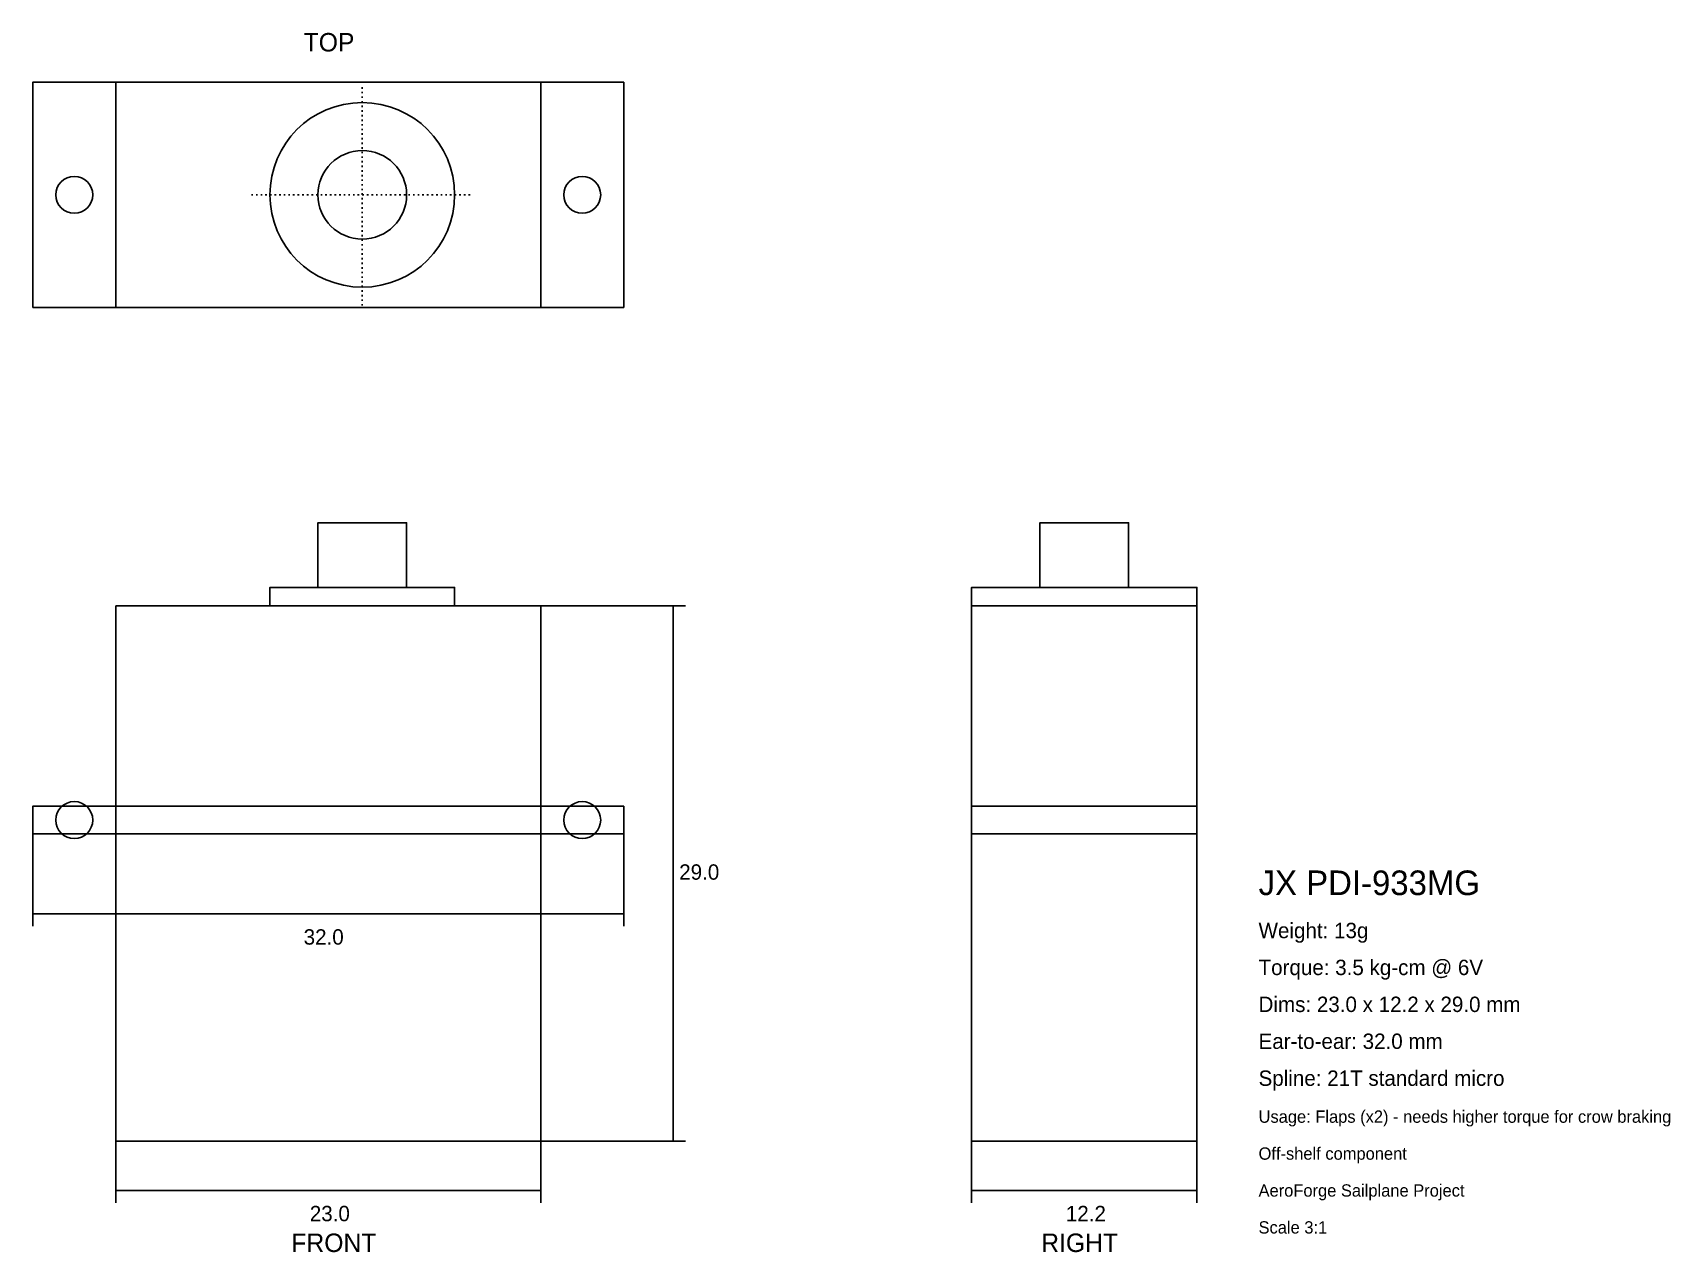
# Model space of a CAD drawing. Header units: millimetres. Extents: x -4 to 262, y -8 to 190.
import ezdxf

# ---------------------------------------------------------------- set-up
doc = ezdxf.new("R2010")
doc.units = ezdxf.units.MM
doc.linetypes.add('CENTER', pattern=[0.75, -0.25, 0.25, -0.25])
doc.linetypes.add('DASHED', pattern=[0.25, -0.25])
for name, color, linetype in [('CENTER', 1, 'CENTER'), ('DIMENSION', 3, 'Continuous'), ('HIDDEN', 8, 'DASHED'), ('OUTLINE', 7, 'Continuous'), ('TEXT', 7, 'Continuous'), ('TITLE', 5, 'Continuous')]:
    doc.layers.add(name, color=color, linetype=linetype)

msp = doc.modelspace()

# ---------------------------------------------------------------- linework, layer by layer
at = {"layer": 'CENTER'}
for p, q in [((50.02, 145.8), (50.02, 181.8)), ((32.02, 163.8), (68.02, 163.8))]:
    msp.add_line(p, q, dxfattribs=at)
at = {"layer": 'DIMENSION'}
for p, q in [((79, 97), (102.5, 97)), ((100.5, 10), (100.5, 97)), ((-3.5, 59.95), (-3.5, 44.95)), ((92.5, 59.95), (92.5, 44.95)), ((-3.5, 46.95), (92.5, 46.95)), ((10, 10), (10, 0)), ((79, 10), (102.5, 10)), ((79, 10), (79, 0)), ((149, 10), (149, 0)), ((185.6, 10), (185.6, 0)), ((10, 2), (79, 2)), ((149, 2), (185.6, 2))]:
    msp.add_line(p, q, dxfattribs=at)
at = {"layer": 'HIDDEN'}
for centre in [(3.25, 62.2), (85.75, 62.2)]:
    msp.add_circle(centre, 3, dxfattribs=at)
at = {"layer": 'OUTLINE'}
for points in [[(-3.5, 145.5), (92.5, 145.5), (92.5, 182.1), (-3.5, 182.1), (-3.5, 145.5)], [(10, 145.5), (79, 145.5), (79, 182.1), (10, 182.1), (10, 145.5)], [(42.82, 100), (57.22, 100), (57.22, 110.5), (42.82, 110.5)], [(160.1, 100), (174.5, 100), (174.5, 110.5), (160.1, 110.5)], [(35.02, 97), (65.02, 97), (65.02, 100), (35.02, 100)], [(149, 97), (185.6, 97), (185.6, 100), (149, 100)], [(10, 10), (79, 10), (79, 97), (10, 97), (10, 10)], [(149, 10), (185.6, 10), (185.6, 97), (149, 97), (149, 10)], [(-3.5, 59.95), (92.5, 59.95), (92.5, 64.45), (-3.5, 64.45), (-3.5, 59.95)], [(149, 59.95), (185.6, 59.95), (185.6, 64.45), (149, 64.45)]]:
    msp.add_lwpolyline(points, close=True, dxfattribs=at)
for centre, radius in [((50.02, 163.8), 15), ((50.02, 163.8), 7.2), ((3.25, 163.8), 3), ((85.75, 163.8), 3)]:
    msp.add_circle(centre, radius, dxfattribs=at)

# ---------------------------------------------------------------- texts
at = {"layer": 'DIMENSION'}
for s, p in [('29.0', (101.5, 52.5)), ('32.0', (40.5, 41.95)), ('23.0', (41.5, -3)), ('12.2', (164.3, -3))]:
    msp.add_text(s, height=2.5, dxfattribs=at).set_placement(p)
at = {"layer": 'TEXT'}
for s, height, p in [('TOP', 3, (40.5, 187.1)), ('Weight: 13g', 2.5, (195.6, 43)), ('Torque: 3.5 kg-cm @ 6V', 2.5, (195.6, 37)), ('Dims: 23.0 x 12.2 x 29.0 mm', 2.5, (195.6, 31)), ('Ear-to-ear: 32.0 mm', 2.5, (195.6, 25)), ('Spline: 21T standard micro', 2.5, (195.6, 19)), ('Usage: Flaps (x2) - needs higher torque for crow braking', 2, (195.6, 13)), ('Off-shelf component', 2, (195.6, 7)), ('AeroForge Sailplane Project', 2, (195.6, 1)), ('FRONT', 3, (38.5, -8)), ('RIGHT', 3, (160.3, -8)), ('Scale 3:1', 2, (195.6, -5))]:
    msp.add_text(s, height=height, dxfattribs=at).set_placement(p)
at = {"layer": 'TITLE'}
msp.add_text('JX PDI-933MG', height=4, dxfattribs=at).set_placement((195.6, 50))

doc.saveas('drawing.dxf')
